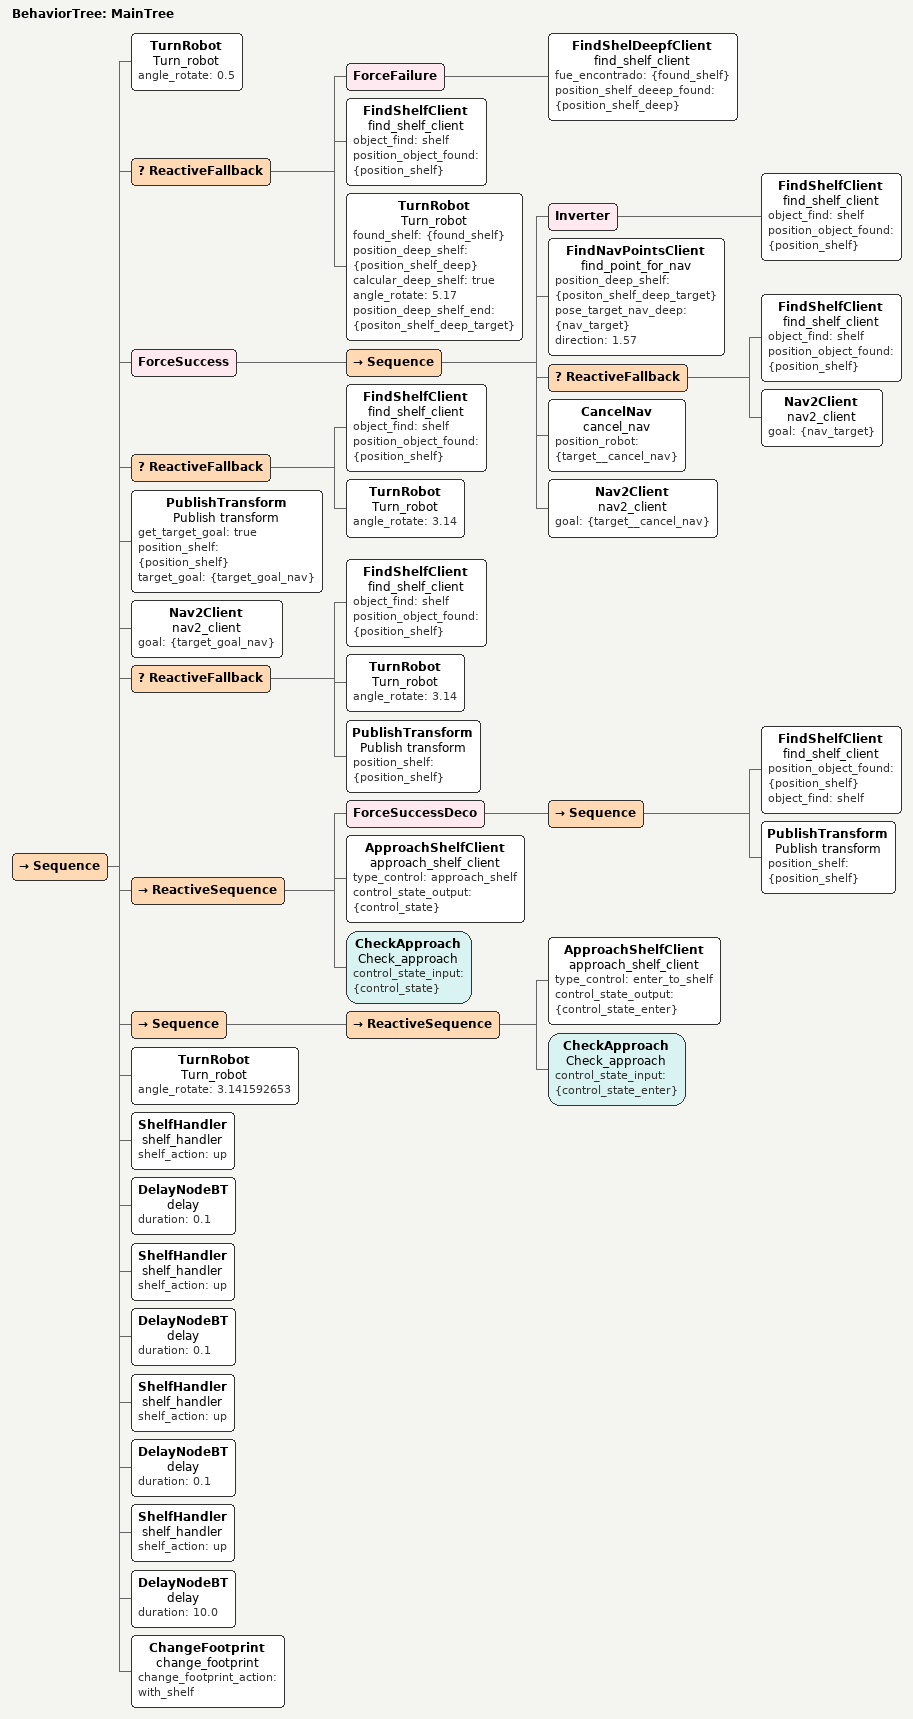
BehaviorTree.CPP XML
<root BTCPP_format="4">
    <BehaviorTree ID="MainTree">
        <Sequence>
            <!-- Busco el shelf con deep -->
            <TurnRobot name = "Turn_robot" angle_rotate="0.5"/>
            <ReactiveFallback>
                <ForceFailure>
                    <FindShelDeepfClient name = "find_shelf_client"  fue_encontrado = "{found_shelf}" position_shelf_deeep_found="{position_shelf_deep}"/>
                </ForceFailure>
                <FindShelfClient name = "find_shelf_client" object_find= "shelf" position_object_found="{position_shelf}"/>
                <TurnRobot name = "Turn_robot" found_shelf = "{found_shelf}" position_deep_shelf ="{position_shelf_deep}" calcular_deep_shelf = "true" angle_rotate="5.17" position_deep_shelf_end="{positon_shelf_deep_target}"/>
            </ReactiveFallback>
            <!-- Busco puntos de navegacion  si no encontre ningun shelf-->
            <ForceSuccess>
                <Sequence>
                    <Inverter>
                        <FindShelfClient name = "find_shelf_client" object_find= "shelf" position_object_found="{position_shelf}"/>
                    </Inverter>
                    <FindNavPointsClient name = "find_point_for_nav" position_deep_shelf="{positon_shelf_deep_target}" pose_target_nav_deep = "{nav_target}" direction="1.57"/>
                    <!-- Navego hasta el punto o encontrar el shelf -->
                    <ReactiveFallback>
                        <FindShelfClient name = "find_shelf_client" object_find= "shelf" position_object_found="{position_shelf}"/>
                        <Nav2Client name = "nav2_client" goal= "{nav_target}" />
                    </ReactiveFallback>
                    <!-- Cancelo la navegacion -->
                    <CancelNav name = "cancel_nav" position_robot="{target__cancel_nav}"/>
                    <Nav2Client name = "nav2_client" goal= "{target__cancel_nav}" />
                </Sequence>
            </ForceSuccess>

            <!-- Find shelf-->
            <ReactiveFallback>
                <FindShelfClient name = "find_shelf_client" object_find = "shelf" position_object_found="{position_shelf}"/>
                <TurnRobot name = "Turn_robot" angle_rotate="3.14"/>
            </ReactiveFallback>
            <PublishTransform name = "Publish transform" get_target_goal="true" position_shelf="{position_shelf}" target_goal= "{target_goal_nav}"/>
            <!-- Go to shelf-->
            <Nav2Client name = "nav2_client" goal= "{target_goal_nav}"/>

            <ReactiveFallback>
                <FindShelfClient name = "find_shelf_client" object_find = "shelf" position_object_found="{position_shelf}"/>
                <TurnRobot name = "Turn_robot" angle_rotate="3.14"/>
                <PublishTransform name = "Publish transform" position_shelf="{position_shelf}"/>
            </ReactiveFallback>

            <!-- Acercarme al shelf-->
            <ReactiveSequence>

                <ForceSuccessDeco>
                    <Sequence>
                        <FindShelfClient name = "find_shelf_client" position_object_found="{position_shelf}" object_find= "shelf"/>
                        <PublishTransform name = "Publish transform" position_shelf="{position_shelf}"/>
                    </Sequence>
                </ForceSuccessDeco>
                <ApproachShelfClient name = "approach_shelf_client" type_control= "approach_shelf" control_state_output="{control_state}"/>
                <CheckApproach name="Check_approach" control_state_input="{control_state}"/>
            </ReactiveSequence>
            <!-- Enter the shelf-->
            <Sequence>
                <ReactiveSequence>
                    <ApproachShelfClient name = "approach_shelf_client" type_control="enter_to_shelf" control_state_output="{control_state_enter}"/>
                    <CheckApproach name="Check_approach" control_state_input="{control_state_enter}"/>
                </ReactiveSequence>
            </Sequence>
            <TurnRobot name = "Turn_robot" angle_rotate="3.141592653"/>
            <!-- Up shelf -->
            <ShelfHandler name="shelf_handler" shelf_action="up" />
            <DelayNodeBT name="delay" duration= "0.1"/>
            <ShelfHandler name="shelf_handler" shelf_action="up" />
            <DelayNodeBT name="delay" duration= "0.1"/>
            <ShelfHandler name="shelf_handler" shelf_action="up" />
            <DelayNodeBT name="delay" duration= "0.1"/>
            <ShelfHandler name="shelf_handler" shelf_action="up" />
            <DelayNodeBT name="delay" duration= "10.0"/>

            <ChangeFootprint name="change_footprint"  change_footprint_action="with_shelf"/>
            <!-- back shelf -->

             <!-- Back the shelf  control=large_shelf/2 + radius_rb1 + offset-->
            <!-- Back the shelf-->

        </Sequence>
    </BehaviorTree>
</root>
